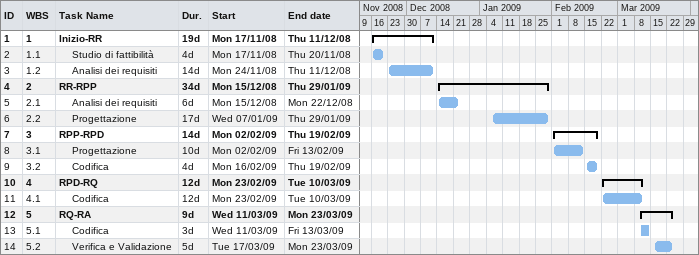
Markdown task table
| ID | WBS | Task | Duration | Start | Finish |
|---|---|---|---|---|---|
| 1 | 1 | **Inizio-RR** | 19d | 2008-11-17 | 2008-12-11 |
| 2 | 1.1 | Studio di fattibilità | 4d | 2008-11-17 | 2008-11-20 |
| 3 | 1.2 | Analisi dei requisiti | 14d | 2008-11-24 | 2008-12-11 |
| 4 | 2 | **RR-RPP** | 34d | 2008-12-15 | 2009-01-29 |
| 5 | 2.1 | Analisi dei requisiti | 6d | 2008-12-15 | 2008-12-22 |
| 6 | 2.2 | Progettazione | 17d | 2009-01-07 | 2009-01-29 |
| 7 | 3 | **RPP-RPD** | 14d | 2009-02-02 | 2009-02-19 |
| 8 | 3.1 | Progettazione | 10d | 2009-02-02 | 2009-02-13 |
| 9 | 3.2 | Codifica | 4d | 2009-02-16 | 2009-02-19 |
| 10 | 4 | **RPD-RQ** | 12d | 2009-02-23 | 2009-03-10 |
| 11 | 4.1 | Codifica | 12d | 2009-02-23 | 2009-03-10 |
| 12 | 5 | **RQ-RA** | 9d | 2009-03-11 | 2009-03-23 |
| 13 | 5.1 | Codifica | 3d | 2009-03-11 | 2009-03-13 |
| 14 | 5.2 | Verifica e Validazione | 5d | 2009-03-17 | 2009-03-23 |
